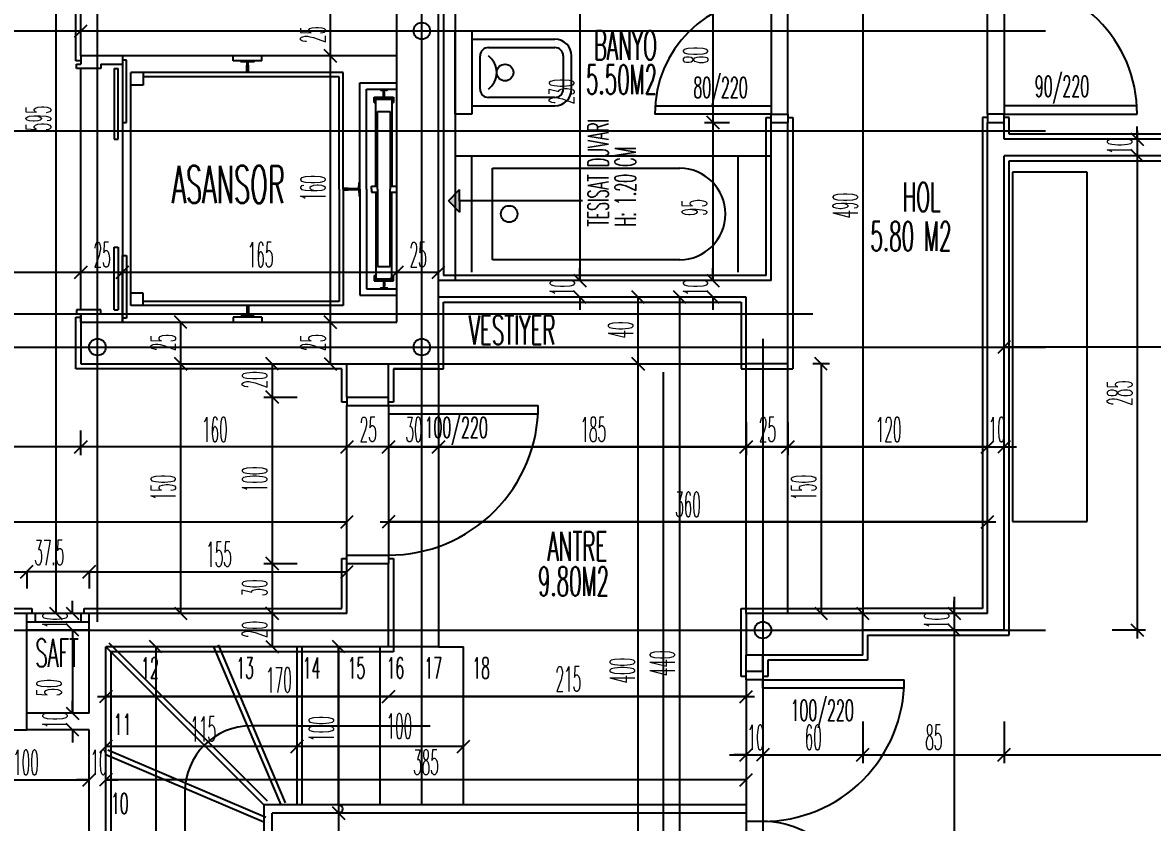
# Model space of a CAD drawing. Extents: x 78 to 306, y -397 to 18.
# Drawn here: x 276.4251 to 276.561, y -396.6347 to -396.5386 of the extents above; entities that cross this region are included whole.
import ezdxf

# ---------------------------------------------------------------- set-up
doc = ezdxf.new("R2010")
doc.units = 0
doc.header["$LTSCALE"] = 0.5
doc.header["$MEASUREMENT"] = 0
for name, pattern in [('DASHDOT2', [0.5, 0.25, -0.125, 0, -0.125]), ('DASHED', [0.75, 0.5, -0.25]), ('DOT2', [0.125, 0, -0.125])]:
    doc.linetypes.add(name, pattern=pattern)
doc.layers.get('0').update_dxf_attribs({"linetype": 'CONTINUOUS'})
for name, color, linetype in [('AKS', 5, 'DASHDOT2'), ('ASHADE', 7, 'CONTINUOUS'), ('DUVAR', 6, 'CONTINUOUS'), ('IZDUSUM', 2, 'DOT2'), ('KAPI', 1, 'CONTINUOUS'), ('KOLON', 4, 'CONTINUOUS'), ('MERDIVEN', 3, 'CONTINUOUS'), ('OLCU', 31, 'CONTINUOUS'), ('SIVA', 7, 'CONTINUOUS'), ('TEFRIS', 11, 'CONTINUOUS')]:
    doc.layers.add(name, color=color, linetype=linetype)
doc.styles.add('OLCU', font='romans.shx', dxfattribs={"width": 0.6, "height": 0.125})
doc.styles.add('OLCUIC', font='ROMANS.SHX', dxfattribs={"width": 0.4, "height": 0.15})

msp = doc.modelspace()

# ---------------------------------------------------------------- hatches: boundary and pattern name
at = {"layer": 'KAPI', "ltscale": 1.4}
msp.add_hatch(color=256, dxfattribs=at).paths.add_polyline_path([(276.4776639848547, -396.5613381476023), (276.4776639848547, -396.5599802597344), (276.4776639848547, -396.5586223718665), (276.4763341579255, -396.5599802597344)])

# ---------------------------------------------------------------- linework, layer by layer
at = {"color": 0, "linetype": 'ByBlock'}
for p, q in [((276.431393941935, -396.5403098737721), (276.432893941935, -396.5388098737721)), ((276.461393941935, -396.5418098737721), (276.462893941935, -396.5433098737721)), ((276.462893941935, -396.5433098737721), (276.461393941935, -396.5418098737721)), ((276.508893941935, -396.5513098737721), (276.507393941935, -396.5498098737721)), ((276.507393941935, -396.5498098737721), (276.508893941935, -396.5513098737721)), ((276.558393941935, -396.5518098737721), (276.559893941935, -396.5533098737721)), ((276.559893941935, -396.5553098737721), (276.558393941935, -396.5538098737721)), ((276.559893941935, -396.5553098737721), (276.558393941935, -396.5538098737721)), ((276.431393941935, -396.5693098737721), (276.432893941935, -396.5678098737721)), ((276.432893941935, -396.5678098737721), (276.431393941935, -396.5693098737721)), ((276.437893941935, -396.5678098737721), (276.436393941935, -396.5693098737721)), ((276.436393941935, -396.5693098737721), (276.437893941935, -396.5678098737721)), ((276.470893941935, -396.5678098737721), (276.469393941935, -396.5693098737721)), ((276.469393941935, -396.5693098737721), (276.470893941935, -396.5678098737721)), ((276.474393941935, -396.5693098737721), (276.475893941935, -396.5678098737721)), ((276.491393941935, -396.5688098737721), (276.492893941935, -396.5703098737721)), ((276.491393941935, -396.5688098737721), (276.492893941935, -396.5703098737721)), ((276.507393941935, -396.5688098737721), (276.508893941935, -396.5703098737721)), ((276.507393941935, -396.5688098737721), (276.508893941935, -396.5703098737721)), ((276.492893941935, -396.5723098737721), (276.491393941935, -396.5708098737721)), ((276.499893941935, -396.5723098737721), (276.498393941935, -396.5708098737721)), ((276.504893941935, -396.5723098737721), (276.503393941935, -396.5708098737721)), ((276.508893941935, -396.5723098737721), (276.507393941935, -396.5708098737721)), ((276.444893941935, -396.5753098737721), (276.443393941935, -396.5738098737721)), ((276.461393941935, -396.5738098737721), (276.462893941935, -396.5753098737721)), ((276.462893941935, -396.5753098737721), (276.461393941935, -396.5738098737721)), ((276.543893941935, -396.5768098737721), (276.542393941935, -396.5783098737721)), ((276.444893941935, -396.5803098737721), (276.443393941935, -396.5788098737721)), ((276.443393941935, -396.5788098737721), (276.444893941935, -396.5803098737721)), ((276.455893941935, -396.5803098737721), (276.454393941935, -396.5788098737721)), ((276.461393941935, -396.5788098737721), (276.462893941935, -396.5803098737721)), ((276.498393941935, -396.5788098737721), (276.499893941935, -396.5803098737721)), ((276.499893941935, -396.5803098737721), (276.498393941935, -396.5788098737721)), ((276.521893941935, -396.5803098737721), (276.520393941935, -396.5788098737721)), ((276.455893941935, -396.5843098737721), (276.454393941935, -396.5828098737721)), ((276.454393941935, -396.5828098737721), (276.455893941935, -396.5843098737721)), ((276.431393941935, -396.5903098737721), (276.432893941935, -396.5888098737721)), ((276.432893941935, -396.5888098737721), (276.431393941935, -396.5903098737721)), ((276.463393941935, -396.5903098737721), (276.464893941935, -396.5888098737721)), ((276.464893941935, -396.5888098737721), (276.463393941935, -396.5903098737721)), ((276.469893941935, -396.5888098737721), (276.468393941935, -396.5903098737721)), ((276.468393941935, -396.5903098737721), (276.469893941935, -396.5888098737721)), ((276.474393941935, -396.5903098737721), (276.475893941935, -396.5888098737721)), ((276.475893941935, -396.5888098737721), (276.474393941935, -396.5903098737721)), ((276.511393941935, -396.5903098737721), (276.512893941935, -396.5888098737721)), ((276.512893941935, -396.5888098737721), (276.511393941935, -396.5903098737721)), ((276.516393941935, -396.5903098737721), (276.517893941935, -396.5888098737721)), ((276.517893941935, -396.5888098737721), (276.516393941935, -396.5903098737721)), ((276.540393941935, -396.5903098737721), (276.541893941935, -396.5888098737721)), ((276.540393941935, -396.5903098737721), (276.541893941935, -396.5888098737721)), ((276.543893941935, -396.5888098737721), (276.542393941935, -396.5903098737721)), ((276.463393941935, -396.5993098737721), (276.464893941935, -396.5978098737721)), ((276.469893941935, -396.5978098737721), (276.468393941935, -396.5993098737721)), ((276.540393941935, -396.5993098737721), (276.541893941935, -396.5978098737721)), ((276.455893941935, -396.6043098737721), (276.454393941935, -396.6028098737721)), ((276.454393941935, -396.6028098737721), (276.455893941935, -396.6043098737721)), ((276.4263939419353, -396.6038098737721), (276.4248939419353, -396.6053098737721)), ((276.4248939419353, -396.6053098737721), (276.4263939419353, -396.6038098737721)), ((276.4323939419353, -396.6053098737721), (276.4338939419353, -396.6038098737721)), ((276.433893941935, -396.6038098737721), (276.432393941935, -396.6053098737721)), ((276.463393941935, -396.6053098737721), (276.464893941935, -396.6038098737721)), ((276.428393941935, -396.6088098737721), (276.429893941935, -396.6103098737721)), ((276.430393941935, -396.6088098737721), (276.431893941935, -396.6103098737721)), ((276.443393941935, -396.6088098737721), (276.444893941935, -396.6103098737721)), ((276.455893941935, -396.6103098737721), (276.454393941935, -396.6088098737721)), ((276.454393941935, -396.6088098737721), (276.455893941935, -396.6103098737721)), ((276.520393941935, -396.6088098737721), (276.521893941935, -396.6103098737721)), ((276.525393941935, -396.6088098737721), (276.526893941935, -396.6103098737721)), ((276.536393941935, -396.6088098737721), (276.537893941935, -396.6103098737721)), ((276.431893941935, -396.6123098737721), (276.430393941935, -396.6108098737721)), ((276.431893941935, -396.6123098737721), (276.430393941935, -396.6108098737721)), ((276.537893941935, -396.6123098737721), (276.536393941935, -396.6108098737721)), ((276.537893941935, -396.6123098737721), (276.536393941935, -396.6108098737721)), ((276.558393941935, -396.6108098737721), (276.559893941935, -396.6123098737721)), ((276.441893941935, -396.6143098737721), (276.440393941935, -396.6128098737721)), ((276.454393941935, -396.6128098737721), (276.455893941935, -396.6143098737721)), ((276.463893941935, -396.6143098737721), (276.462393941935, -396.6128098737721)), ((276.435893941935, -396.6188098737721), (276.434393941935, -396.6203098737721)), ((276.468393941935, -396.6203098737721), (276.469893941935, -396.6188098737721)), ((276.469893941935, -396.6188098737721), (276.468393941935, -396.6203098737721)), ((276.511393941935, -396.6203098737721), (276.512893941935, -396.6188098737721)), ((276.430393941935, -396.6208098737721), (276.431893941935, -396.6223098737721)), ((276.430393941935, -396.6208098737721), (276.431893941935, -396.6223098737721)), ((276.431893941935, -396.6243098737721), (276.430393941935, -396.6228098737721)), ((276.435893941935, -396.6248098737721), (276.434393941935, -396.6263098737721)), ((276.457393941935, -396.6263098737721), (276.458893941935, -396.6248098737721)), ((276.458893941935, -396.6248098737721), (276.457393941935, -396.6263098737721)), ((276.477393941935, -396.6263098737721), (276.478893941935, -396.6248098737721)), ((276.511393941935, -396.6273098737721), (276.512893941935, -396.6258098737721)), ((276.514893941935, -396.6258098737721), (276.513393941935, -396.6273098737721)), ((276.514893941935, -396.6258098737721), (276.513393941935, -396.6273098737721)), ((276.526893941935, -396.6258098737721), (276.525393941935, -396.6273098737721)), ((276.525393941935, -396.6273098737721), (276.526893941935, -396.6258098737721)), ((276.543893941935, -396.6258098737721), (276.542393941935, -396.6273098737721)), ((276.542393941935, -396.6273098737721), (276.543893941935, -396.6258098737721)), ((276.432393941935, -396.6303098737721), (276.433893941935, -396.6288098737721)), ((276.432393941935, -396.6303098737721), (276.433893941935, -396.6288098737721)), ((276.435893941935, -396.6288098737721), (276.434393941935, -396.6303098737721)), ((276.435893941935, -396.6288098737721), (276.434393941935, -396.6303098737721)), ((276.511393941935, -396.6303098737721), (276.512893941935, -396.6288098737721)), ((276.463893941935, -396.6343098737721), (276.462393941935, -396.6328098737721)), ((276.462393941935, -396.6328098737721), (276.463893941935, -396.6343098737721))]:
    msp.add_line(p, q, dxfattribs=at)
at = {"layer": 'AKS'}
for p, q in [((276.4731439419353, -396.8395598737721), (276.4731439419353, -396.3515598737721)), ((276.5141439419353, -396.3515598737721), (276.5141439419353, -396.8395598737721)), ((276.4341439419353, -396.8355598737721), (276.4341439419353, -396.3555598737721)), ((276.5021439419353, -396.3555598737721), (276.5021439419353, -396.8355598737721)), ((276.4231439419353, -396.5395598737721), (276.7191439419346, -396.5395598737721)), ((276.4231439419353, -396.5515598737721), (276.7151439419353, -396.5515598737721)), ((276.4231439419353, -396.5775598737721), (276.7191439419346, -396.5775598737721)), ((276.4231439419353, -396.6115598737721), (276.7191439419346, -396.6115598737721))]:
    msp.add_line(p, q, dxfattribs=at)
at = {"layer": 'ASHADE'}
for centre in [(276.4731439419353, -396.5395598737721), (276.4341439419353, -396.5775598737721), (276.4731439419353, -396.5775598737721), (276.5141439419353, -396.6115598737721)]:
    msp.add_circle(centre, 0.0009999999999999432, dxfattribs=at)
at = {"layer": 'DUVAR'}
for p, q in [((276.4321439419354, -396.5425598737721), (276.4321439419354, -396.5375598737721)), ((276.4701439419353, -396.5425598737721), (276.4321439419354, -396.5425598737721)), ((276.515143941935, -396.5695598737757), (276.515143941935, -396.5505598737757)), ((276.5151439419323, -396.5505598737757), (276.5171439419324, -396.5505598737757)), ((276.5171439419352, -396.5795598737758), (276.5171439419352, -396.5505598737757)), ((276.5411439419352, -396.6095598737759), (276.5411439419352, -396.5505598737753)), ((276.5411439419353, -396.5505598737753), (276.5431439419352, -396.5505598737759)), ((276.5431439419352, -396.5525598737722), (276.5431439419352, -396.5505598737759)), ((276.5891439419353, -396.5525598737721), (276.5431439419352, -396.5525598737722)), ((276.5431439419352, -396.6115598737759), (276.5431439419352, -396.5545598737722)), ((276.5891439419353, -396.5545598737721), (276.5431439419352, -396.5545598737722)), ((276.515143941935, -396.5695598737757), (276.4751439419355, -396.5695598737757)), ((276.5121439419351, -396.5715598737758), (276.4751439419353, -396.5715598737753)), ((276.5121439419351, -396.5795598737757), (276.5121439419351, -396.5715598737758)), ((276.4641439419354, -396.5835598737751), (276.4641439419354, -396.5795598737751)), ((276.4691439419349, -396.5835598737754), (276.4691439419349, -396.5795598737752)), ((276.5171439419352, -396.5795598737758), (276.5121439419351, -396.5795598737757)), ((276.4641439419354, -396.5835598737751), (276.4691439419351, -396.5835598737754)), ((276.4641439419354, -396.609559873776), (276.4641439419354, -396.6035598737751)), ((276.4641439419354, -396.6035598737751), (276.4691439419354, -396.6035598737751)), ((276.4691439419348, -396.6135598737757), (276.4691439419348, -396.6035598737751)), ((276.4641439419354, -396.609559873776), (276.4331439419353, -396.609559873776)), ((276.4331439419353, -396.6215598737757), (276.4331439419353, -396.609559873776)), ((276.5411439419352, -396.6095598737759), (276.5261439419353, -396.6095598737759)), ((276.5431439419352, -396.6115598737759), (276.5261439419353, -396.6115598737758)), ((276.4691439419348, -396.6135598737757), (276.4351439419353, -396.6135598737757)), ((276.4351439419353, -396.6595598737758), (276.4351439419353, -396.6135598737757)), ((276.5121439419351, -396.6165598737758), (276.5121439419351, -396.6145598737721)), ((276.5141439419355, -396.6165598737754), (276.5141439419355, -396.6145598737721)), ((276.5141439419355, -396.6165598737754), (276.5121439419351, -396.6165598737758)), ((276.4331439419353, -396.6215598737757), (276.4256439419353, -396.6215598737757)), ((276.4331439419353, -396.6235598737757), (276.4256439419353, -396.6235598737757)), ((276.4331439419353, -396.6595598737758), (276.4331439419353, -396.6235598737757))]:
    msp.add_line(p, q, dxfattribs=at)
at = {"layer": 'IZDUSUM', "ltscale": 0.6}
for p, q in [((276.4751439419349, -396.5795598737689), (276.4751439419349, -396.6135598737628)), ((276.5121439419351, -396.609559873776), (276.5121439419354, -396.5795598737757)), ((276.517143941935, -396.609559873776), (276.5171439419354, -396.5795598737758)), ((276.4545682060034, -396.6321356096942), (276.4355682060034, -396.6131356096942)), ((276.4567711404858, -396.6323251893787), (276.4486961404858, -396.6133251893787)), ((276.4587439419347, -396.6325598737702), (276.4587439419347, -396.6135598737702)), ((276.4631439419347, -396.6325598737702), (276.4631439419347, -396.6135598737702)), ((276.4681439419347, -396.6325598737702), (276.4681439419347, -396.6135598737702)), ((276.4751439419343, -396.6135598737628), (276.4691439419347, -396.6135598737628)), ((276.4731439419347, -396.6325598737702), (276.4731439419347, -396.6135598737702)), ((276.4751439419347, -396.6135598737628), (276.4781439419347, -396.6135598737628)), ((276.4781439419347, -396.6325598737702), (276.4781439419347, -396.6135598737702)), ((276.4581439419347, -396.6230598737702), (276.4741439419348, -396.6230598737702)), ((276.4543786263189, -396.6340826752118), (276.4353786263189, -396.6260076752118)), ((276.5121439419344, -396.6325598737628), (276.4631439419347, -396.6325598737628)), ((276.5121439419344, -396.6335598737664), (276.4631439419347, -396.6335598737664))]:
    msp.add_line(p, q, dxfattribs=at)
at = {"layer": 'KAPI', "ltscale": 1.4}
for p, q in [((276.5411439419359, -396.5495598737753), (276.5411439419359, -396.5335598737752)), ((276.543143941935, -396.5335598737721), (276.543143941935, -396.5495598737721)), ((276.515143941935, -396.5355598737721), (276.515143941935, -396.5495598737721)), ((276.5171439419324, -396.5495598737756), (276.5171439419321, -396.5355598737757)), ((276.4321439419352, -396.5730598737715), (276.4321439419352, -396.5440598737712)), ((276.4763341579255, -396.5599802597344), (276.4776639848547, -396.5586223718665)), ((276.4776639848547, -396.5599802597344), (276.4776639848547, -396.5586223718665)), ((276.4763341579255, -396.5599802597344), (276.4776639848547, -396.5613381476023)), ((276.4924620372062, -396.5599802597344), (276.4776639848547, -396.5599802597344)), ((276.4776639848547, -396.5599802597344), (276.4776639848547, -396.5613381476023)), ((276.514143941935, -396.6185598737721), (276.514143941935, -396.6445598737721))]:
    msp.add_line(p, q, dxfattribs=at)
at = {"layer": 'KAPI', "ltscale": 1.5}
for p, q in [((276.4316439419352, -396.5440598737712), (276.4316439419352, -396.5435598737712)), ((276.4316439419352, -396.5435598737712), (276.4321439419352, -396.5435598737712)), ((276.4321439419355, -396.5425598737712), (276.4321439419355, -396.5435598737712)), ((276.4321439419352, -396.5425598737714), (276.4321439419352, -396.5435598737712)), ((276.4345458595456, -396.5435598737712), (276.4345458595456, -396.5440598737712)), ((276.4345458595456, -396.5435598737712), (276.4371439419355, -396.5435598737712)), ((276.4371439419355, -396.5425598737712), (276.4371439419355, -396.5435598737712)), ((276.4371439419356, -396.5430598737712), (276.4371439419356, -396.5505598737714)), ((276.4376439419356, -396.5430598737714), (276.4371439419356, -396.5430598737714)), ((276.4376439419356, -396.5505598737714), (276.4376439419356, -396.5430598737712)), ((276.4345458595456, -396.5440598737712), (276.4316439419352, -396.5440598737712)), ((276.4361439419355, -396.5440598737713), (276.4361439419355, -396.5525598737712)), ((276.4361439419355, -396.5440598737713), (276.4366439419355, -396.5440598737713)), ((276.4366439419355, -396.5525598737712), (276.4366439419355, -396.5440598737713)), ((276.4371439419356, -396.5505598737714), (276.4376439419356, -396.5505598737714)), ((276.4361439419355, -396.5525598737712), (276.4366439419355, -396.5525598737712)), ((276.4361439419355, -396.5730598737713), (276.4361439419355, -396.5655598737715)), ((276.4361439419355, -396.5655598737715), (276.4366439419355, -396.5655598737715)), ((276.4366439419355, -396.5655598737715), (276.4366439419355, -396.5730598737713)), ((276.4371439419356, -396.5740598737715), (276.4371439419356, -396.5665598737713)), ((276.4371439419356, -396.5665598737713), (276.4376439419356, -396.5665598737713)), ((276.4376439419356, -396.5665598737713), (276.4376439419356, -396.5740598737715)), ((276.4316439419352, -396.5730598737715), (276.4316439419352, -396.5735598737715)), ((276.4345458595456, -396.5730598737715), (276.4316439419352, -396.5730598737715)), ((276.4316439419352, -396.5735598737715), (276.4321439419352, -396.5735598737715)), ((276.4321439419355, -396.5745598737715), (276.4321439419355, -396.5735598737715)), ((276.4321439419352, -396.5735598737715), (276.4321439419352, -396.5745598737714)), ((276.4345458595456, -396.5735598737715), (276.4345458595456, -396.5730598737715)), ((276.4345458595456, -396.5735598737715), (276.4371439419355, -396.5735598737715)), ((276.4361439419355, -396.5730598737713), (276.4366439419355, -396.5730598737713)), ((276.4371439419355, -396.5745598737715), (276.4371439419355, -396.5735598737715)), ((276.4376439419356, -396.5740598737713), (276.4371439419356, -396.5740598737713))]:
    msp.add_line(p, q, dxfattribs=at)
at = {"layer": 'KAPI'}
for p, q in [((276.5011797018885, -396.5485598737762), (276.5151439419323, -396.5485598737756)), ((276.5151439419323, -396.5485598737756), (276.5151439419323, -396.5495598737756)), ((276.5591439419358, -396.5485598737752), (276.5431439419357, -396.5485598737752)), ((276.5431439419357, -396.5485598737752), (276.5431439419357, -396.5495598737753)), ((276.5151439419323, -396.5495598737756), (276.5011439419323, -396.5495598737759)), ((276.5151439419323, -396.5495598737756), (276.5171439419324, -396.5495598737756)), ((276.5151439419323, -396.5505598737757), (276.5151439419323, -396.5495598737756)), ((276.5171439419324, -396.5495598737756), (276.5171439419324, -396.5505598737757)), ((276.5431439419357, -396.5495598737753), (276.5411439419359, -396.5495598737753)), ((276.5411439419359, -396.5495598737753), (276.5411439419359, -396.5505598737751)), ((276.5431439419357, -396.5495598737753), (276.5591439419358, -396.5495598737753)), ((276.5431439419357, -396.5505598737751), (276.5431439419357, -396.5495598737753)), ((276.4641439419354, -396.5835598737751), (276.4641439419354, -396.5845598737752)), ((276.4691439419351, -396.5845598737754), (276.4691439419351, -396.5835598737754)), ((276.4641439419354, -396.5845598737752), (276.4691439419351, -396.5845598737754)), ((276.4641439419354, -396.5845598737752), (276.4691439419351, -396.5845598737754)), ((276.4641439419354, -396.5845598737752), (276.4691439419351, -396.5845598737754)), ((276.4641439419357, -396.602559873775), (276.4641439419357, -396.5845598737752)), ((276.4691439419351, -396.5845598737754), (276.4691439419351, -396.5855598737755)), ((276.4691439419351, -396.5845598737754), (276.4871439419356, -396.5845598737752)), ((276.4691439419351, -396.5845598737754), (276.4691439419351, -396.5855598737755)), ((276.4691439419351, -396.5845598737754), (276.4691439419351, -396.5855598737755)), ((276.4691439419351, -396.5855598737755), (276.4871161426913, -396.5855598737749)), ((276.4691439419357, -396.5855598737749), (276.4691439419357, -396.602559873775)), ((276.4641439419354, -396.602559873775), (276.4691439419351, -396.6025598737754)), ((276.4641439419354, -396.6035598737751), (276.4641439419354, -396.602559873775)), ((276.4641439419354, -396.602559873775), (276.4691439419351, -396.6025598737754)), ((276.4641439419354, -396.6035598737751), (276.4641439419354, -396.602559873775)), ((276.4641439419354, -396.602559873775), (276.4691439419351, -396.6025598737754)), ((276.4641439419354, -396.6035598737751), (276.4641439419354, -396.602559873775)), ((276.4691439419351, -396.6025598737754), (276.4691439419351, -396.6035598737754)), ((276.4691439419351, -396.6025598737754), (276.4691439419351, -396.6035598737754)), ((276.4691439419351, -396.6025598737754), (276.4691439419351, -396.6035598737754)), ((276.4331439419353, -396.6095598737721), (276.4256439419353, -396.6095598737721)), ((276.4266439419353, -396.6095598737721), (276.4266439419353, -396.6105598737721)), ((276.4321439419354, -396.6095598737721), (276.4321439419354, -396.6105598737721)), ((276.4256439419353, -396.6105598737721), (276.4331439419353, -396.6105598737721)), ((276.4331439419353, -396.6115598737721), (276.4256439419353, -396.6115598737721)), ((276.5121439419351, -396.6175598737755), (276.5121439419351, -396.6165598737758)), ((276.5141439419352, -396.6165598737758), (276.5141439419352, -396.6175598737755)), ((276.5141439419352, -396.6175598737755), (276.5121439419351, -396.6175598737755)), ((276.5121439419351, -396.6175598737761), (276.5121439419351, -396.6455598737763)), ((276.5141439419352, -396.6175598737755), (276.5311439419353, -396.6175598737755)), ((276.5141439419352, -396.6185598737756), (276.5141439419352, -396.6175598737755)), ((276.5311145046838, -396.6185598737758), (276.5141439419352, -396.6185598737756)), ((276.4581439419347, -396.6230598737702), (276.4526439419347, -396.6230598737702)), ((276.4446439419347, -396.6310598737702), (276.4446439419347, -396.6420598737628)), ((276.5141439419384, -396.6345598737753), (276.5121439419377, -396.6345598737756))]:
    msp.add_line(p, q, dxfattribs=at)
at = {"layer": 'KAPI', "linetype": 'DASHED', "ltscale": 0.4}
msp.add_line((276.220143941935, -396.5735598737721), (276.639143941935, -396.5735598737723), dxfattribs=at)
at = {"layer": 'KAPI'}
for centre, radius, start, end in [((276.5431439419357, -396.5495598737753), 0.01600000000000364, 0, 90), ((276.5151439419323, -396.5495598737756), 0.01399999999994179, 90.00000000113991, 180.0000000011399), ((276.4691439419357, -396.5845598737752), 0.01799999999988273, 269.9999999983715, 0), ((276.5141439419352, -396.6175598737761), 0.01700000000011642, 270, 1.628443996910802e-09), ((276.4526439419347, -396.6310598737702), 0.008, 90, 180), ((276.5141439419352, -396.6455598737763), 0.01100000000005821, 359.9999999967431, 90)]:
    msp.add_arc(centre, radius, start, end, dxfattribs=at)
at = {"layer": 'KOLON'}
for p, q in [((276.4701439419353, -396.5745598737721), (276.4701439419353, -396.5375598737744)), ((276.4751439419349, -396.5795598737781), (276.4751439419362, -396.5375598737742)), ((276.4321439419354, -396.5745598737721), (276.4701439419353, -396.5745598737721)), ((276.4321439419354, -396.5745598737721), (276.4321439419354, -396.5795598737721)), ((276.4321439419354, -396.5795598737752), (276.4751439419349, -396.5795598737781)), ((276.4256439419353, -396.6095598737721), (276.4231439419353, -396.6095598737721)), ((276.4256439419353, -396.6235598737721), (276.4256439419353, -396.6095598737721)), ((276.5261439419353, -396.6095598737721), (276.5121439419353, -396.6095598737721)), ((276.5121439419353, -396.6095598737721), (276.5121439419353, -396.6145598737721)), ((276.5261439419353, -396.6145598737721), (276.5261439419353, -396.6095598737721)), ((276.5261439419353, -396.6145598737721), (276.5121439419353, -396.6145598737721)), ((276.4231439419353, -396.6235598737721), (276.4256439419353, -396.6235598737721))]:
    msp.add_line(p, q, dxfattribs=at)
at = {"layer": 'MERDIVEN', "linetype": 'ByBlock'}
msp.add_line((276.477143941935, -396.5375598737721), (276.477143941935, -396.5695598737757), dxfattribs=at)
at = {"layer": 'MERDIVEN'}
for p, q in [((276.4371439419352, -396.5425598737714), (276.4371439419352, -396.5745598737714)), ((276.4541439419347, -396.6325598737628), (276.4351439419347, -396.6135598737628)), ((276.4562189419347, -396.6325598737628), (276.4481439419347, -396.6135598737628)), ((276.4581439419347, -396.6325598737702), (276.4581439419347, -396.6135598737702)), ((276.4541439419347, -396.6346348737629), (276.4351439419347, -396.6265598737629)), ((276.4541439419347, -396.6325598737628), (276.4541439419347, -396.6405598737629)), ((276.4631439419347, -396.6325598737628), (276.4541439419347, -396.6325598737628)), ((276.4631439419347, -396.6335598737664), (276.4551439419347, -396.6335598737664)), ((276.4551439419347, -396.6395598737666), (276.4551439419347, -396.6335598737664))]:
    msp.add_line(p, q, dxfattribs=at)
msp.add_arc((276.4631439419347, -396.6330598737646), 0.0005000000018043238, 270, 90, dxfattribs=at)
at = {"layer": 'OLCU', "ltscale": 1.4}
for p, q in [((276.429143941935, -396.4905598737721), (276.429143941935, -396.6095598737721)), ((276.526143941935, -396.5115598737721), (276.526143941935, -396.6095598737721)), ((276.492143941935, -396.5235598737721), (276.492143941935, -396.5695598737721)), ((276.508143941935, -396.5345598737721), (276.508143941935, -396.5505598737721)), ((276.462143941935, -396.5425598737721), (276.462143941935, -396.5375598737721)), ((276.375143941935, -396.5395598737721), (276.432143941935, -396.5395598737721)), ((276.462143941935, -396.5745598737721), (276.462143941935, -396.5425598737721)), ((276.507143941935, -396.5505598737721), (276.510143941935, -396.5505598737721)), ((276.508143941935, -396.5505598737721), (276.508143941935, -396.5695598737721)), ((276.559143941935, -396.5525598737721), (276.559143941935, -396.5510598737721)), ((276.559143941935, -396.5515598737721), (276.559143941935, -396.6125598737721)), ((276.559143941935, -396.5545598737721), (276.559143941935, -396.6115598737721)), ((276.559143941935, -396.5545598737721), (276.559143941935, -396.5560598737721)), ((276.492143941935, -396.5695598737721), (276.492143941935, -396.5680598737721)), ((276.508143941935, -396.5695598737721), (276.508143941935, -396.5680598737721)), ((276.370143941935, -396.5685598737721), (276.433143941935, -396.5685598737721)), ((276.382143941935, -396.5685598737721), (276.432143941935, -396.5685598737721)), ((276.432143941935, -396.5685598737721), (276.437143941935, -396.5685598737721)), ((276.437143941935, -396.5685598737721), (276.470143941935, -396.5685598737721)), ((276.470143941935, -396.5685598737721), (276.475143941935, -396.5685598737721)), ((276.492143941935, -396.5715598737721), (276.492143941935, -396.5730598737721)), ((276.499143941935, -396.5795598737721), (276.499143941935, -396.5715598737721)), ((276.504143941935, -396.6595598737721), (276.504143941935, -396.5715598737721)), ((276.508143941935, -396.5715598737721), (276.508143941935, -396.5730598737721)), ((276.444143941935, -396.5745598737721), (276.444143941935, -396.5795598737721)), ((276.462143941935, -396.5795598737721), (276.462143941935, -396.5745598737721)), ((276.629143941935, -396.5775598737721), (276.543143941935, -396.5775598737721)), ((276.444143941935, -396.5795598737721), (276.444143941935, -396.6095598737721)), ((276.455143941935, -396.5795598737721), (276.455143941935, -396.5835598737721)), ((276.499143941935, -396.6595598737721), (276.499143941935, -396.5795598737721)), ((276.522143941935, -396.5795598737721), (276.520143941935, -396.5795598737721)), ((276.521143941935, -396.5795598737721), (276.521143941935, -396.6095598737721)), ((276.454143941935, -396.5835598737721), (276.458143941935, -396.5835598737721)), ((276.455143941935, -396.5835598737721), (276.455143941935, -396.6035598737721)), ((276.512143941935, -396.5865598737721), (276.512143941935, -396.5905598737721)), ((276.517143941935, -396.5865598737721), (276.517143941935, -396.5905598737721)), ((276.432143941935, -396.5905598737721), (276.432143941935, -396.5875598737721)), ((276.432143941935, -396.5895598737721), (276.382143941935, -396.5895598737721)), ((276.464143941935, -396.5895598737721), (276.432143941935, -396.5895598737721)), ((276.469143941935, -396.5895598737721), (276.464143941935, -396.5895598737721)), ((276.469143941935, -396.5895598737721), (276.544143941935, -396.5895598737721)), ((276.475143941935, -396.5895598737721), (276.469143941935, -396.5895598737721)), ((276.512143941935, -396.5895598737721), (276.475143941935, -396.5895598737721)), ((276.517143941935, -396.5895598737721), (276.512143941935, -396.5895598737721)), ((276.541143941935, -396.5895598737721), (276.517143941935, -396.5895598737721)), ((276.541143941935, -396.5895598737721), (276.539643941935, -396.5895598737721)), ((276.543143941935, -396.5895598737721), (276.544643941935, -396.5895598737721)), ((276.382143941935, -396.5985598737721), (276.464143941935, -396.5985598737721)), ((276.468143941935, -396.5985598737721), (276.542143941935, -396.5985598737721)), ((276.541143941935, -396.5985598737721), (276.469143941935, -396.5985598737721)), ((276.4206439419353, -396.6045598737721), (276.4256439419353, -396.6045598737721)), ((276.4256439419354, -396.6045598737721), (276.4256439419354, -396.6065598737721)), ((276.4331439419353, -396.6045598737721), (276.4256439419353, -396.6045598737721)), ((276.4331439419354, -396.6045598737721), (276.4331439419354, -396.6065598737721)), ((276.433143941935, -396.6045598737721), (276.464143941935, -396.6045598737721)), ((276.454143941935, -396.6035598737721), (276.458143941935, -396.6035598737721)), ((276.455143941935, -396.6035598737721), (276.455143941935, -396.6095598737721)), ((276.431143941935, -396.6095598737721), (276.431143941935, -396.6080598737721)), ((276.537143941935, -396.6075598737721), (276.537143941935, -396.7295598737721)), ((276.537143941935, -396.6095598737721), (276.537143941935, -396.6080598737721)), ((276.455143941935, -396.6095598737721), (276.455143941935, -396.6135598737721)), ((276.431143941935, -396.6115598737721), (276.431143941935, -396.6215598737721)), ((276.431143941935, -396.6115598737721), (276.431143941935, -396.6130598737721)), ((276.537143941935, -396.6115598737721), (276.537143941935, -396.7235598737721)), ((276.537143941935, -396.6115598737721), (276.537143941935, -396.6130598737721)), ((276.560143941935, -396.6115598737721), (276.556143941935, -396.6115598737721)), ((276.441143941935, -396.6135598737721), (276.441143941935, -396.6595598737721)), ((276.463143941935, -396.6135598737721), (276.463143941935, -396.6335598737721)), ((276.434143941935, -396.6195598737721), (276.513143941935, -396.6195598737721)), ((276.469143941935, -396.6195598737721), (276.435143941935, -396.6195598737721)), ((276.512143941935, -396.6195598737721), (276.469143941935, -396.6195598737721)), ((276.431143941935, -396.6215598737721), (276.431143941935, -396.6200598737721)), ((276.431143941935, -396.6235598737721), (276.431143941935, -396.6250598737721)), ((276.526143941935, -396.6225598737721), (276.526143941935, -396.6275598737721)), ((276.543143941935, -396.6225598737721), (276.543143941935, -396.6275598737721)), ((276.458143941935, -396.6255598737721), (276.435143941935, -396.6255598737721)), ((276.478143941935, -396.6255598737721), (276.458143941935, -396.6255598737721)), ((276.510143941935, -396.6265598737721), (276.653143941935, -396.6265598737721)), ((276.512143941935, -396.6265598737721), (276.510643941935, -396.6265598737721)), ((276.514143941935, -396.6265598737721), (276.526143941935, -396.6265598737721)), ((276.514143941935, -396.6265598737721), (276.515643941935, -396.6265598737721)), ((276.526143941935, -396.6265598737721), (276.543143941935, -396.6265598737721)), ((276.543143941935, -396.6265598737721), (276.629143941935, -396.6265598737721)), ((276.413143941935, -396.6295598737721), (276.433143941935, -396.6295598737721)), ((276.433143941935, -396.6295598737721), (276.431643941935, -396.6295598737721)), ((276.512143941935, -396.6295598737721), (276.435143941935, -396.6295598737721)), ((276.435143941935, -396.6295598737721), (276.436643941935, -396.6295598737721)), ((276.463143941935, -396.6335598737721), (276.463143941935, -396.6395598737721))]:
    msp.add_line(p, q, dxfattribs=at)
at = {"layer": 'SIVA', "ltscale": 1.4}
for p, q in [((276.4315439419353, -396.5431598737721), (276.4315439419353, -396.5369598737721)), ((276.4757439419362, -396.5375598737721), (276.4757439419352, -396.5689598737757)), ((276.4321439419355, -396.5431598737721), (276.4315439419353, -396.5431598737721)), ((276.514543941935, -396.5689598737757), (276.514543941935, -396.5499598737757)), ((276.514543941935, -396.5499598737757), (276.5151439419323, -396.5499598737757)), ((276.5171439419324, -396.5499598737757), (276.5177439419351, -396.5499598737757)), ((276.5177439419351, -396.5499598737757), (276.5177439419351, -396.5801598737758)), ((276.5411439419353, -396.5499598737753), (276.5405439419346, -396.5499598737752)), ((276.5405439419346, -396.5499598737752), (276.5405439419346, -396.6089598737759)), ((276.5437439419346, -396.5499598737761), (276.5431439419351, -396.5499598737759)), ((276.5437439419346, -396.5519598737759), (276.5437439419346, -396.5499598737761)), ((276.5885439419347, -396.5519598737721), (276.5437439419346, -396.5519598737759)), ((276.5437439419346, -396.6121598737759), (276.5437439419346, -396.5551598737759)), ((276.5437439419346, -396.5551598737759), (276.6285439419331, -396.5551598737757)), ((276.514543941935, -396.5689598737757), (276.4757439419352, -396.5689598737757)), ((276.4757439419348, -396.5801598737721), (276.4757439419348, -396.5721598737721)), ((276.4757439419348, -396.5721598737721), (276.5115439419345, -396.5721598737753)), ((276.5115439419345, -396.5721598737753), (276.5115439419345, -396.5801598737753)), ((276.4315439419353, -396.5801598737751), (276.4315439419353, -396.5739598737721)), ((276.4315439419353, -396.5739598737721), (276.4321439419355, -396.5739598737721)), ((276.4635439419354, -396.5801598737773), (276.4315439419353, -396.5801598737751)), ((276.4635439419354, -396.5841598737751), (276.4635439419354, -396.5801598737773)), ((276.4751439419353, -396.5801598737753), (276.4697439419349, -396.5801598737753)), ((276.4697439419349, -396.5801598737753), (276.4697439419348, -396.5841598737754)), ((276.4697439419343, -396.5801598737721), (276.4757439419348, -396.5801598737721)), ((276.5115439419345, -396.5801598737753), (276.5177439419346, -396.5801598737758)), ((276.4641439419354, -396.5841598737751), (276.4635439419354, -396.5841598737751)), ((276.4697439419348, -396.5841598737754), (276.4691439419351, -396.5841598737754)), ((276.4635439419354, -396.608959873776), (276.4635439419354, -396.6029598737751)), ((276.4635439419354, -396.6029598737751), (276.4641439419354, -396.6029598737751)), ((276.4691439419351, -396.6029598737751), (276.4697439419348, -396.6029598737751)), ((276.4697439419348, -396.6029598737751), (276.4697439419348, -396.6141598737757)), ((276.4231439419353, -396.6089598737721), (276.4262439419353, -396.6089598737721)), ((276.4262439419353, -396.6089598737721), (276.4262439419353, -396.6095598737721)), ((276.4325439419353, -396.6095598737721), (276.4325439419353, -396.608959873776)), ((276.4325439419353, -396.608959873776), (276.4635439419354, -396.608959873776)), ((276.511543941935, -396.6145598737721), (276.5115439419354, -396.6089598737721)), ((276.5115439419354, -396.6089598737721), (276.5261439419353, -396.6089598737721)), ((276.5405439419346, -396.6089598737759), (276.5261439419347, -396.608959873776)), ((276.5267439419353, -396.6121598737759), (276.5267439419353, -396.6151598737721)), ((276.5267439419347, -396.6121598737759), (276.5437439419346, -396.6121598737759)), ((276.4697439419348, -396.6141598737757), (276.4357439419353, -396.6141598737757)), ((276.4357439419353, -396.6141598737757), (276.4357439419353, -396.6589598737758)), ((276.511543941935, -396.6171598737758), (276.511543941935, -396.6145598737721)), ((276.5267439419353, -396.6151598737721), (276.5147439419354, -396.6151598737721)), ((276.5147439419354, -396.6151598737721), (276.5147439419354, -396.6171598737754)), ((276.5121439419351, -396.6171598737757), (276.511543941935, -396.6171598737758)), ((276.5147439419354, -396.6171598737754), (276.5141439419352, -396.6171598737754))]:
    msp.add_line(p, q, dxfattribs=at)
at = {"layer": 'TEFRIS'}
for p, q in [((276.477143941935, -396.5495598737705), (276.477143941935, -396.5395598737704)), ((276.477143941935, -396.5395598737704), (276.4791439419351, -396.5395598737704)), ((276.4791439419351, -396.5395598737704), (276.4791439419351, -396.5495598737705)), ((276.4791439419351, -396.5405598737702), (276.4891439419351, -396.5405598737702)), ((276.4811439419353, -396.5415598737703), (276.4891439419351, -396.5415598737703)), ((276.4801439419352, -396.5465598737703), (276.4801439419352, -396.5425598737704)), ((276.4901439419352, -396.5425598737704), (276.4901439419352, -396.5465598737703)), ((276.4911439419353, -396.5465598737703), (276.4911439419353, -396.5425598737704)), ((276.4891439419351, -396.5475598737704), (276.4811439419353, -396.5475598737704)), ((276.4791439419351, -396.5485598737704), (276.4891439419351, -396.5485598737704)), ((276.4791439419351, -396.5495598737705), (276.477143941935, -396.5495598737705)), ((276.477143941935, -396.5545598737688), (276.515143941935, -396.5545598737691)), ((276.479143941935, -396.5685598737721), (276.479143941935, -396.5545598737688)), ((276.511143941935, -396.554559873769), (276.511143941935, -396.5685598737721)), ((276.4816439419344, -396.5560598737687), (276.504143941934, -396.5560598737687)), ((276.4816439419344, -396.5670598737688), (276.4816439419344, -396.5560598737687)), ((276.5441439419351, -396.5565300654202), (276.5441439419351, -396.59853006542)), ((276.5531439419352, -396.5565300654202), (276.5441439419351, -396.5565300654202)), ((276.5531439419352, -396.59853006542), (276.5531439419352, -396.5565300654202)), ((276.504143941934, -396.5670598737688), (276.4816439419344, -396.5670598737688)), ((276.4751439419349, -396.5795598737689), (276.5121439419354, -396.5795598737693)), ((276.5441439419351, -396.59853006542), (276.5531439419352, -396.59853006542))]:
    msp.add_line(p, q, dxfattribs=at)
at = {"layer": 'TEFRIS', "ltscale": 1.5}
for p, q in [((276.4504595322644, -396.5431614737706), (276.4504595322644, -396.5425598737713)), ((276.4539155322644, -396.5431614737706), (276.4504595322644, -396.5431614737706)), ((276.4513747322645, -396.5432113937707), (276.4513747322645, -396.5431614737706)), ((276.4530003322645, -396.5431614737706), (276.4513747322645, -396.5431614737706)), ((276.4521011322645, -396.5433035537707), (276.4514259322644, -396.5432625937705)), ((276.4521267322644, -396.5436727334235), (276.4521267322644, -396.5433291537706)), ((276.4522483322643, -396.5436727334235), (276.4522483322643, -396.5433291537706)), ((276.4529491322643, -396.5432625937705), (276.4522739322645, -396.5433035537707)), ((276.4530003322645, -396.5432113937707), (276.4530003322645, -396.5431614737706)), ((276.4539155322644, -396.5431614737706), (276.4539155322644, -396.5425598737713)), ((276.4381439419356, -396.5725598737715), (276.4381439419356, -396.5445598737712)), ((276.4396439419356, -396.5445598737712), (276.4381439419356, -396.5445598737712)), ((276.4637036049831, -396.5445598737712), (276.4396439419356, -396.5445598737712)), ((276.4396439419356, -396.5445598737712), (276.4396439419356, -396.5460598737712)), ((276.4521011322645, -396.5436983334234), (276.4520851322644, -396.5436998864093)), ((276.4520851322644, -396.5445598737713), (276.4520851322644, -396.5436998864093)), ((276.4522899322644, -396.5445598737713), (276.4520851322644, -396.5445598737713)), ((276.4522899322644, -396.5436998864093), (276.4522739322645, -396.5436983334234)), ((276.4522899322644, -396.5445598737713), (276.4522899322644, -396.5436998864093)), ((276.4637036049833, -396.5585598737714), (276.4637036049831, -396.5445598737712)), ((276.4396439419356, -396.5460598737712), (276.4381439419356, -396.5460598737712)), ((276.4632036049831, -396.5450598737712), (276.4396439419356, -396.5450598737712)), ((276.4632036049831, -396.5585598737714), (276.4632036049831, -396.5450598737712)), ((276.4657036049831, -396.5585598737714), (276.4657036049831, -396.5457918737713)), ((276.4657036049831, -396.5457918737713), (276.4701439419352, -396.5457918737713)), ((276.4664716049832, -396.5585598737714), (276.4664716049832, -396.5465598737714)), ((276.4664716049832, -396.5465598737714), (276.4701439419352, -396.5465598737714)), ((276.4674316049831, -396.5481598737714), (276.4674316049831, -396.5475198737713)), ((276.4674316049831, -396.5475198737713), (276.4697356049831, -396.5475198737713)), ((276.4675596049831, -396.5481598737714), (276.4675596049831, -396.5476478737713)), ((276.4675596049831, -396.5476478737713), (276.4696076049831, -396.5476478737713)), ((276.4681356049831, -396.5465598737714), (276.4690316049831, -396.5465598737714)), ((276.4681356049831, -396.5466110737713), (276.4681356049831, -396.5465598737714)), ((276.4681996049832, -396.5466750737714), (276.468481204983, -396.5466750737714)), ((276.4685260049831, -396.5469166361582), (276.4685452049832, -396.5469166361582)), ((276.4685260049831, -396.5474558737715), (276.4685260049831, -396.5469166361582)), ((276.4685260049831, -396.5474558737715), (276.4686412049831, -396.5474558737715)), ((276.4685452049832, -396.5469166361582), (276.4685452049832, -396.5467390737715)), ((276.468622004983, -396.5469166361582), (276.468622004983, -396.5467390737715)), ((276.468622004983, -396.5469166361582), (276.4686412049831, -396.5469166361582)), ((276.4686412049831, -396.5474558737715), (276.4686412049831, -396.5469166361582)), ((276.4686860049832, -396.5466750737714), (276.468967604983, -396.5466750737714)), ((276.4690316049831, -396.5466110737713), (276.4690316049831, -396.5465598737714)), ((276.4696076049831, -396.5476478737713), (276.4696076049831, -396.5481598737714)), ((276.4697356049831, -396.5475198737713), (276.4697356049831, -396.5481598737714)), ((276.4674316049831, -396.5481598737714), (276.4675596049831, -396.5481598737714)), ((276.4676236049832, -396.5581996493697), (276.4676236049832, -396.5477758737715)), ((276.4676236049832, -396.5477758737715), (276.469543604983, -396.5477758737715)), ((276.469543604983, -396.5477758737715), (276.469543604983, -396.5581996493697)), ((276.4696076049831, -396.5481598737714), (276.4697356049831, -396.5481598737714)), ((276.467815604983, -396.5492556493695), (276.4693516049832, -396.5492556493695)), ((276.467815604983, -396.5585598737714), (276.467815604983, -396.5492556493695)), ((276.4693516049832, -396.5492556493695), (276.4693516049832, -396.5585598737714)), ((276.4632036049831, -396.5585598737714), (276.4632036049831, -396.5720598737713)), ((276.4637036049834, -396.5584574737717), (276.4642716519976, -396.5584574737717)), ((276.4637036049833, -396.5585598737714), (276.4637036049831, -396.5725598737712)), ((276.4642732049833, -396.5584734737716), (276.4642716519976, -396.5584574737717)), ((276.4642988049835, -396.5584990737715), (276.4655359249822, -396.5584990737715)), ((276.4642988049835, -396.5586206737712), (276.4655359249822, -396.5586206737713)), ((276.4655615249824, -396.5584734737716), (276.4656024849824, -396.5577982737715)), ((276.4656536849825, -396.5577470737716), (276.4657036049825, -396.5577470737716)), ((276.4657036049825, -396.5585598737714), (276.4657036049825, -396.5577470737716)), ((276.4657036049831, -396.5585598737714), (276.4657036049831, -396.5713278737715)), ((276.4657036049825, -396.5585598737714), (276.4657036049825, -396.5593726737711)), ((276.4664716049832, -396.5585598737714), (276.4664716049832, -396.5705598737713)), ((276.4671116049831, -396.5581996493697), (276.467815604983, -396.5581996493697)), ((276.4671116049831, -396.5585598737714), (276.4671116049831, -396.5581996493697)), ((276.4671116049831, -396.5585598737714), (276.4671116049831, -396.5589200981731)), ((276.467815604983, -396.5585598737714), (276.467815604983, -396.5678640981732)), ((276.4693516049832, -396.5581996493697), (276.4700556049832, -396.5581996493697)), ((276.4693516049832, -396.5678640981732), (276.4693516049832, -396.5585598737714)), ((276.4637036049834, -396.558662273771), (276.4642716519976, -396.558662273771)), ((276.4642732049833, -396.5586462737712), (276.4642716519976, -396.558662273771)), ((276.4655615249824, -396.5586462737712), (276.4656024849824, -396.5593214737713)), ((276.4656536849825, -396.5593726737711), (276.4657036049825, -396.5593726737711)), ((276.4671116049831, -396.5589200981731), (276.467815604983, -396.5589200981731)), ((276.4676236049832, -396.5589200981731), (276.4676236049832, -396.5693438737712)), ((276.4693516049832, -396.5589200981731), (276.4700556049832, -396.5589200981731)), ((276.469543604983, -396.5693438737712), (276.469543604983, -396.5589200981731)), ((276.467815604983, -396.5678640981732), (276.4693516049832, -396.5678640981732)), ((276.4674316049831, -396.5689598737713), (276.4674316049831, -396.5695998737715)), ((276.4674316049831, -396.5689598737713), (276.4675596049831, -396.5689598737713)), ((276.4675596049831, -396.5689598737713), (276.4675596049831, -396.5694718737715)), ((276.4675596049831, -396.5694718737715), (276.4696076049831, -396.5694718737715)), ((276.4676236049832, -396.5693438737712), (276.469543604983, -396.5693438737712)), ((276.4696076049831, -396.5694718737715), (276.4696076049831, -396.5689598737713)), ((276.4696076049831, -396.5689598737713), (276.4697356049831, -396.5689598737713)), ((276.4697356049831, -396.5695998737715), (276.4697356049831, -396.5689598737713)), ((276.4664716049832, -396.5705598737713), (276.4701439419352, -396.5705598737713)), ((276.4674316049831, -396.5695998737715), (276.4697356049831, -396.5695998737715)), ((276.4681356049831, -396.5705086737715), (276.4681356049831, -396.5705598737713)), ((276.4681356049831, -396.5705598737713), (276.4690316049831, -396.5705598737713)), ((276.4681996049832, -396.5704446737714), (276.468481204983, -396.5704446737714)), ((276.4685260049831, -396.5696638737713), (276.4686412049831, -396.5696638737713)), ((276.4685260049831, -396.5696638737713), (276.4685260049831, -396.5702031113846)), ((276.4685260049831, -396.5702031113846), (276.4685452049832, -396.5702031113846)), ((276.4685452049832, -396.5702031113846), (276.4685452049832, -396.5703806737712)), ((276.468622004983, -396.5702031113846), (276.468622004983, -396.5703806737712)), ((276.468622004983, -396.5702031113846), (276.4686412049831, -396.5702031113846)), ((276.4686412049831, -396.5696638737713), (276.4686412049831, -396.5702031113846)), ((276.4686860049832, -396.5704446737714), (276.468967604983, -396.5704446737714)), ((276.4690316049831, -396.5705086737715), (276.4690316049831, -396.5705598737713)), ((276.4396439419356, -396.5710598737715), (276.4381439419356, -396.5710598737715)), ((276.4396439419356, -396.5725598737715), (276.4396439419356, -396.5710598737715)), ((276.4632036049831, -396.5720598737713), (276.4396439419356, -396.5720598737715)), ((276.4657036049831, -396.5713278737715), (276.4701439419352, -396.5713278737715)), ((276.4396439419356, -396.5725598737715), (276.4381439419356, -396.5725598737715)), ((276.4637036049831, -396.5725598737712), (276.4396439419356, -396.5725598737715)), ((276.4522899322644, -396.5725598737714), (276.4520851322644, -396.5725598737714)), ((276.4520851322644, -396.5725598737714), (276.4520851322644, -396.5734198611333)), ((276.4521011322645, -396.5734214141193), (276.4520851322644, -396.5734198611333)), ((276.4521267322644, -396.5734470141192), (276.4521267322644, -396.5737905937721)), ((276.4522483322643, -396.5734470141192), (276.4522483322643, -396.5737905937721)), ((276.4522899322644, -396.5734198611333), (276.4522739322645, -396.5734214141193)), ((276.4522899322644, -396.5725598737714), (276.4522899322644, -396.5734198611333)), ((276.4539155322644, -396.5739582737721), (276.4504595322644, -396.5739582737721)), ((276.4504595322644, -396.5739582737721), (276.4504595322644, -396.5745598737714)), ((276.4513747322645, -396.5739083537721), (276.4513747322645, -396.5739582737721)), ((276.4530003322645, -396.5739582737721), (276.4513747322645, -396.5739582737721)), ((276.4521011322645, -396.573816193772), (276.4514259322644, -396.5738571537722)), ((276.4529491322643, -396.5738571537722), (276.4522739322645, -396.573816193772)), ((276.4530003322645, -396.5739083537721), (276.4530003322645, -396.5739582737721)), ((276.4539155322644, -396.5739582737721), (276.4539155322644, -396.5745598737714))]:
    msp.add_line(p, q, dxfattribs=at)
at = {"layer": 'TEFRIS'}
for centre, radius in [((276.4831439419342, -396.5445598737704), 0.0009999999999990906), ((276.4836439419333, -396.5615598737686), 0.0009999999999999432)]:
    msp.add_circle(centre, radius, dxfattribs=at)
for centre, radius, start, end in [((276.4891439419343, -396.5425598737704), 0.002, 0, 90), ((276.4811439419344, -396.5425598737704), 0.001, 90, 180), ((276.4891439419343, -396.5425598737704), 0.001, 0, 90), ((276.4796439419342, -396.5445598737704), 0.002499999999999375, 306.8698976460394, 53.13010235396057), ((276.4811439419344, -396.5465598737703), 0.001, 180, 270), ((276.4891439419343, -396.5465598737703), 0.001, 270, 0), ((276.4891439419343, -396.5465598737703), 0.002, 270, 0), ((276.5041439419332, -396.5615598737686), 0.005500000000000025, 270, 90)]:
    msp.add_arc(centre, radius, start, end, dxfattribs=at)
at = {"layer": 'TEFRIS', "ltscale": 1.5}
for centre, radius, start, end in [((276.4514259322641, -396.5432113937707), 5.120000000000002e-05, 180, 270), ((276.4521011322643, -396.5433291537706), 2.560000000000001e-05, 0, 90), ((276.4521011322642, -396.5436727334235), 2.560000000000001e-05, 270, 0), ((276.4522739322642, -396.5433291537706), 2.560000000000001e-05, 90, 180), ((276.4522739322642, -396.5436727334235), 2.560000000000001e-05, 180, 270), ((276.4529491322641, -396.5432113937707), 5.120000000000002e-05, 270, 0), ((276.4681996049829, -396.5466110737713), 6.400000000000002e-05, 180, 270), ((276.4684812049828, -396.5467390737715), 6.400000000000002e-05, 0, 90), ((276.4686860049828, -396.5467390737715), 6.400000000000002e-05, 90, 180), ((276.4689676049827, -396.5466110737713), 6.400000000000002e-05, 270, 0), ((276.4642988049832, -396.5584734737716), 2.560000000000001e-05, 180, 270), ((276.4642988049832, -396.5586462737712), 2.560000000000001e-05, 90, 180), ((276.4655359249822, -396.5584734737716), 2.560000000000001e-05, 270, 0), ((276.4655359249822, -396.5586462737712), 2.560000000000001e-05, 0, 90), ((276.4656536849822, -396.5577982737715), 5.120000000000002e-05, 90, 180), ((276.4656536849822, -396.5593214737713), 5.120000000000002e-05, 180, 270), ((276.4681996049829, -396.5705086737715), 6.400000000000002e-05, 90, 180), ((276.4684812049828, -396.5703806737712), 6.400000000000002e-05, 270, 0), ((276.4686860049828, -396.5703806737712), 6.400000000000002e-05, 180, 270), ((276.4689676049827, -396.5705086737715), 6.400000000000002e-05, 0, 90), ((276.4521011322642, -396.5734470141192), 2.560000000000001e-05, 0, 90), ((276.4522739322642, -396.5734470141192), 2.560000000000001e-05, 90, 180), ((276.4514259322641, -396.5739083537721), 5.120000000000002e-05, 90, 180), ((276.4521011322643, -396.5737905937721), 2.560000000000001e-05, 270, 0), ((276.4522739322642, -396.5737905937721), 2.560000000000001e-05, 180, 270), ((276.4529491322641, -396.5739083537721), 5.120000000000002e-05, 0, 90)]:
    msp.add_arc(centre, radius, start, end, dxfattribs=at)

# ---------------------------------------------------------------- texts
at = {"layer": 'KAPI', "style": 'OLCU', "width": 0.5}
for s, height, rotation, p in [('80/220', 0.002499999999999999, 1.791288396601882e-09, (276.5057851304712, -396.5476040274229)), ('90/220', 0.002499999999999999, 1.791288396601882e-09, (276.5468378835225, -396.5474629670704)), ('TESISAT DUVARI', 0.0025, 89.99999999820871, (276.4955869548115, -396.5630659017135)), ('H: 1.20 CM', 0.0025, 89.99999999820871, (276.4988588872792, -396.5630659017135)), ('100/220', 0.002499999999999999, 1.791288396601882e-09, (276.4734688359034, -396.5884629670704)), ('12', 0.0025, 1.791288396601882e-09, (276.4393843971378, -396.6173631493988)), ('13', 0.0025, 1.791288396601882e-09, (276.4508162979606, -396.6173631493988)), ('14', 0.0025, 1.791288396601882e-09, (276.4588135555743, -396.6173631493988)), ('15', 0.0025, 1.791288396601882e-09, (276.4642079730466, -396.6173631493988)), ('16', 0.0025, 1.791288396601882e-09, (276.4688896152338, -396.6173631493988)), ('17', 0.0025, 1.791288396601882e-09, (276.4734442054441, -396.6173631493988)), ('18', 0.0025, 1.791288396601882e-09, (276.4791943537647, -396.6173631493988)), ('100/220', 0.002499999999999999, 1.791288396601882e-09, (276.5174688359035, -396.6224629670704)), ('11', 0.0025, 1.791288396601882e-09, (276.4361033109278, -396.624135015939)), ('10', 0.0025, 1.791288396601882e-09, (276.4357461680706, -396.633648937525))]:
    msp.add_text(s, height=height, rotation=rotation, dxfattribs=at).set_placement(p)
at = {"layer": 'MERDIVEN', "linetype": 'ByBlock', "style": 'OLCU', "width": 0.5}
for s, height, p in [('BANYO', 0.0035, (276.4938278024936, -396.543051264492)), ('5.50M2', 0.0035, (276.4928803033739, -396.5471486041652)), ('ASANSOR', 0.004500000000000001, (276.4430569817745, -396.5602770703842)), ('HOL', 0.0035, (276.530945187809, -396.5612770703841)), ('5.80 M2', 0.0035, (276.5270774413037, -396.5659815137435)), ('VESTIYER', 0.0035, (276.4787860346661, -396.5772562142196)), ('ANTRE', 0.0035, (276.488242806856, -396.6032407493228)), ('9.80M2', 0.0035, (276.487102757108, -396.6074437073364)), ('SAFT', 0.003375, (276.4266912668215, -396.6159759288491))]:
    msp.add_text(s, height=height, dxfattribs=at).set_placement(p)
at = {"layer": 'OLCU', "style": 'OLCUIC', "width": 0.4}
for s, p in [('25', (276.461543941935, -396.5410313023435)), ('80', (276.507543941935, -396.5435313023435)), ('230', (276.4914686808741, -396.548399817298)), ('595', (276.428543941935, -396.551602730915)), ('10', (276.558543941935, -396.5544170166292)), ('160', (276.461543941935, -396.5599884452006)), ('95', (276.5074034578915, -396.561818105325)), ('490', (276.525543941935, -396.5621027309149)), ('10', (276.491543941935, -396.5714170166292)), ('10', (276.507543941935, -396.5714170166292)), ('40', (276.498543941935, -396.5765313023435)), ('25', (276.443543941935, -396.5780313023435)), ('25', (276.461543941935, -396.5780313023435)), ('20', (276.454543941935, -396.5825313023435)), ('285', (276.558543941935, -396.5846027309149)), ('100', (276.454543941935, -396.5949884452007)), ('150', (276.443543941935, -396.5959884452006)), ('150', (276.520543941935, -396.5959884452006)), ('30', (276.454543941935, -396.6075313023435)), ('10', (276.430543941935, -396.6114170166292)), ('10', (276.536543941935, -396.6114170166292)), ('20', (276.454543941935, -396.6125313023435)), ('440', (276.503543941935, -396.617102730915)), ('400', (276.4987503710428, -396.6179745534043)), ('50', (276.4298135973917, -396.619537708302)), ('10', (276.430543941935, -396.6234170166292)), ('100', (276.462543941935, -396.6249884452006))]:
    msp.add_text(s, height=0.003, rotation=90, dxfattribs=at).set_placement(p)
for s, p in [('25', (276.4336725133636, -396.5679598737721)), ('165', (276.4522153705065, -396.5679598737721)), ('25', (276.4716725133636, -396.5679598737721)), ('160', (276.4467153705065, -396.5889598737721)), ('25', (276.4656725133636, -396.5889598737721)), ('30', (276.4711725133636, -396.5889598737721)), ('185', (276.4922153705065, -396.5889598737721)), ('25', (276.5136725133636, -396.5889598737721)), ('120', (276.5277153705064, -396.5889598737721)), ('10', (276.5412867990779, -396.5889598737721)), ('360', (276.5036010847921, -396.5979598737721)), ('37.5', (276.4265531075196, -396.6037524593305)), ('155', (276.4472153705065, -396.6039598737721)), ('170', (276.4544161686481, -396.6190475363853)), ('215', (276.4892153705064, -396.6189598737721)), ('115', (276.4453296562207, -396.6249598737721)), ('100', (276.4688966019378, -396.6245972020965)), ('10', (276.5122867990779, -396.6259598737721)), ('60', (276.5191725133636, -396.6259598737721)), ('85', (276.5336725133636, -396.6259598737721)), ('100', (276.4240041123982, -396.6289669086756)), ('10', (276.4332867990779, -396.6289598737721)), ('385', (276.4721010847921, -396.6289598737721))]:
    msp.add_text(s, height=0.003, dxfattribs=at).set_placement(p)

doc.saveas('drawing.dxf')
